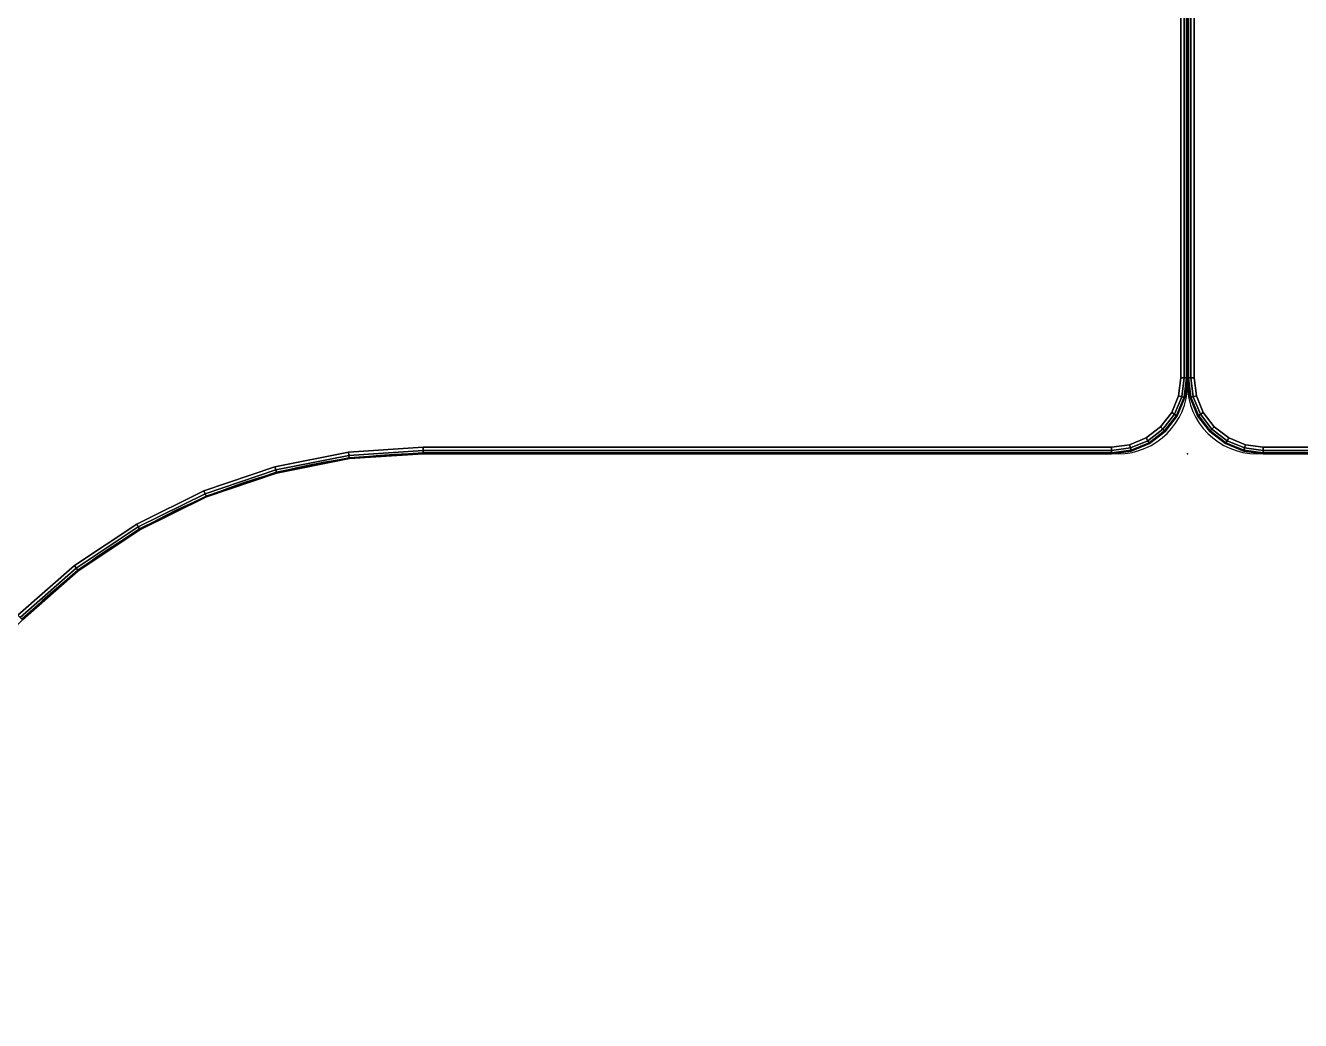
# Model space of a CAD drawing. Extents: x -170 to 1783, y -20 to 1205.
# Drawn here: x 195.68 to 218.67, y 944.19 to 962.13 of the extents above; entities that cross this region are included whole.
import ezdxf

# ---------------------------------------------------------------- set-up
doc = ezdxf.new("R2010")
doc.units = 0
doc.header["$LTSCALE"] = 96
doc.header["$MEASUREMENT"] = 0
for name, color, linetype in [('A-FURN-3-WKSF-TOP', 7, 'Continuous'), ('A-FURN-3-WKSF-TRIM', 7, 'Continuous'), ('A-FURN-P-WKSF', 7, 'Continuous'), ('MAIN_WKSURF', 7, 'Continuous')]:
    doc.layers.add(name, color=color, linetype=linetype)

# ---------------------------------------------------------------- blocks, each defined once
blk = doc.blocks.new('EC-WS-424-T')
at = {"layer": 'A-FURN-3-WKSF-TOP', "color": 60, "linetype": 'Continuous'}
for points, invisible_edges in [([(46.632, -0.118, 29), (46.632, -23.882, 29), (1.368, -23.882, 29), (1.368, -0.118, 29)], 5), ([(1.368, -0.118, 27.75), (1.368, -23.882, 27.75), (46.632, -23.882, 27.75), (46.632, -0.118, 27.75)], 5), ([(46.632, -23.882, 29), (46.632, -0.118, 29), (46.956, -0.161, 29), (46.956, -23.839, 29)], 5), ([(46.632, -23.882, 27.75), (46.956, -23.839, 27.75), (46.956, -0.161, 27.75), (46.632, -0.118, 27.75)], 10), ([(46.956, -23.839, 29), (46.956, -0.161, 29), (47.257, -0.285, 29), (47.257, -23.715, 29)], 5), ([(46.956, -23.839, 27.75), (47.257, -23.715, 27.75), (47.257, -0.285, 27.75), (46.956, -0.161, 27.75)], 10), ([(47.257, -23.715, 29), (47.257, -0.285, 29), (47.516, -0.484, 29), (47.516, -23.516, 29)], 5), ([(47.257, -23.715, 27.75), (47.516, -23.516, 27.75), (47.516, -0.484, 27.75), (47.257, -0.285, 27.75)], 10), ([(47.516, -23.516, 29), (47.516, -0.484, 29), (47.715, -0.743, 29), (47.715, -23.257, 29)], 5), ([(47.516, -23.516, 27.75), (47.715, -23.257, 27.75), (47.715, -0.743, 27.75), (47.516, -0.484, 27.75)], 10), ([(47.715, -23.257, 29), (47.715, -0.743, 29), (47.839, -1.044, 29), (47.839, -22.956, 29)], 5), ([(47.715, -23.257, 27.75), (47.839, -22.956, 27.75), (47.839, -1.044, 27.75), (47.715, -0.743, 27.75)], 10), ([(47.839, -22.956, 29), (47.839, -1.044, 29), (47.882, -1.368, 29), (47.882, -22.632, 29)], 1), ([(47.839, -22.956, 27.75), (47.882, -22.632, 27.75), (47.882, -1.368, 27.75), (47.839, -1.044, 27.75)], 8)]:
    blk.add_3dface(points, dxfattribs=dict(at, invisible_edges=invisible_edges))
at = {"layer": 'A-FURN-3-WKSF-TRIM', "color": 40, "linetype": 'Continuous'}
for points in [[(1.368, 0, 28.882), (1.368, 0, 27.868), (46.632, 0, 27.868), (46.632, 0, 28.882)], [(1.368, -0.016, 28.941), (1.368, 0, 28.882), (46.632, 0, 28.882), (46.632, -0.016, 28.941)], [(1.368, 0, 27.868), (1.368, -0.016, 27.809), (46.632, -0.016, 27.809), (46.632, 0, 27.868)], [(46.632, -0.016, 28.941), (46.632, 0, 28.882), (46.986, -0.047, 28.882), (46.982, -0.062, 28.941)], [(46.632, 0, 28.882), (46.632, 0, 27.868), (46.986, -0.047, 27.868), (46.986, -0.047, 28.882)], [(46.632, 0, 27.868), (46.632, -0.016, 27.809), (46.982, -0.062, 27.809), (46.986, -0.047, 27.868)], [(1.368, -0.059, 28.984), (1.368, -0.016, 28.941), (46.632, -0.016, 28.941), (46.632, -0.059, 28.984)], [(1.368, -0.016, 27.809), (1.368, -0.059, 27.766), (46.632, -0.059, 27.766), (46.632, -0.016, 27.809)], [(1.368, -0.118, 29), (1.368, -0.059, 28.984), (46.632, -0.059, 28.984), (46.632, -0.118, 29)], [(1.368, -0.059, 27.766), (1.368, -0.118, 27.75), (46.632, -0.118, 27.75), (46.632, -0.059, 27.766)], [(46.632, -0.059, 28.984), (46.632, -0.016, 28.941), (46.982, -0.062, 28.941), (46.971, -0.104, 28.984)], [(46.632, -0.016, 27.809), (46.632, -0.059, 27.766), (46.971, -0.104, 27.766), (46.982, -0.062, 27.809)], [(46.632, -0.118, 29), (46.632, -0.059, 28.984), (46.971, -0.104, 28.984), (46.956, -0.161, 29)], [(46.632, -0.059, 27.766), (46.632, -0.118, 27.75), (46.956, -0.161, 27.75), (46.971, -0.104, 27.766)], [(46.956, -0.161, 29), (46.971, -0.104, 28.984), (47.286, -0.234, 28.984), (47.257, -0.285, 29)], [(46.971, -0.104, 27.766), (46.956, -0.161, 27.75), (47.257, -0.285, 27.75), (47.286, -0.234, 27.766)], [(46.971, -0.104, 28.984), (46.982, -0.062, 28.941), (47.308, -0.197, 28.941), (47.286, -0.234, 28.984)], [(46.982, -0.062, 27.809), (46.971, -0.104, 27.766), (47.286, -0.234, 27.766), (47.308, -0.197, 27.809)], [(46.982, -0.062, 28.941), (46.986, -0.047, 28.882), (47.316, -0.183, 28.882), (47.308, -0.197, 28.941)], [(46.986, -0.047, 27.868), (46.982, -0.062, 27.809), (47.308, -0.197, 27.809), (47.316, -0.183, 27.868)], [(46.986, -0.047, 28.882), (46.986, -0.047, 27.868), (47.316, -0.183, 27.868), (47.316, -0.183, 28.882)], [(47.286, -0.234, 28.984), (47.308, -0.197, 28.941), (47.588, -0.412, 28.941), (47.558, -0.442, 28.984)], [(47.308, -0.197, 27.809), (47.286, -0.234, 27.766), (47.558, -0.442, 27.766), (47.588, -0.412, 27.809)], [(47.308, -0.197, 28.941), (47.316, -0.183, 28.882), (47.599, -0.401, 28.882), (47.588, -0.412, 28.941)], [(47.316, -0.183, 27.868), (47.308, -0.197, 27.809), (47.588, -0.412, 27.809), (47.599, -0.401, 27.868)], [(47.316, -0.183, 28.882), (47.316, -0.183, 27.868), (47.599, -0.401, 27.868), (47.599, -0.401, 28.882)], [(47.257, -0.285, 29), (47.286, -0.234, 28.984), (47.558, -0.442, 28.984), (47.516, -0.484, 29)], [(47.286, -0.234, 27.766), (47.257, -0.285, 27.75), (47.516, -0.484, 27.75), (47.558, -0.442, 27.766)], [(47.516, -0.484, 29), (47.558, -0.442, 28.984), (47.766, -0.714, 28.984), (47.715, -0.743, 29)], [(47.558, -0.442, 27.766), (47.516, -0.484, 27.75), (47.715, -0.743, 27.75), (47.766, -0.714, 27.766)], [(47.558, -0.442, 28.984), (47.588, -0.412, 28.941), (47.803, -0.692, 28.941), (47.766, -0.714, 28.984)], [(47.588, -0.412, 27.809), (47.558, -0.442, 27.766), (47.766, -0.714, 27.766), (47.803, -0.692, 27.809)], [(47.588, -0.412, 28.941), (47.599, -0.401, 28.882), (47.817, -0.684, 28.882), (47.803, -0.692, 28.941)], [(47.599, -0.401, 27.868), (47.588, -0.412, 27.809), (47.803, -0.692, 27.809), (47.817, -0.684, 27.868)], [(47.599, -0.401, 28.882), (47.599, -0.401, 27.868), (47.817, -0.684, 27.868), (47.817, -0.684, 28.882)], [(47.803, -0.692, 28.941), (47.817, -0.684, 28.882), (47.953, -1.014, 28.882), (47.938, -1.018, 28.941)], [(47.817, -0.684, 27.868), (47.803, -0.692, 27.809), (47.938, -1.018, 27.809), (47.953, -1.014, 27.868)], [(47.817, -0.684, 28.882), (47.817, -0.684, 27.868), (47.953, -1.014, 27.868), (47.953, -1.014, 28.882)], [(47.715, -0.743, 29), (47.766, -0.714, 28.984), (47.896, -1.029, 28.984), (47.839, -1.044, 29)], [(47.766, -0.714, 27.766), (47.715, -0.743, 27.75), (47.839, -1.044, 27.75), (47.896, -1.029, 27.766)], [(47.766, -0.714, 28.984), (47.803, -0.692, 28.941), (47.938, -1.018, 28.941), (47.896, -1.029, 28.984)], [(47.803, -0.692, 27.809), (47.766, -0.714, 27.766), (47.896, -1.029, 27.766), (47.938, -1.018, 27.809)], [(47.839, -1.044, 29), (47.896, -1.029, 28.984), (47.941, -1.368, 28.984), (47.882, -1.368, 29)], [(47.896, -1.029, 27.766), (47.839, -1.044, 27.75), (47.882, -1.368, 27.75), (47.941, -1.368, 27.766)], [(47.896, -1.029, 28.984), (47.938, -1.018, 28.941), (47.984, -1.368, 28.941), (47.941, -1.368, 28.984)], [(47.938, -1.018, 27.809), (47.896, -1.029, 27.766), (47.941, -1.368, 27.766), (47.984, -1.368, 27.809)], [(47.938, -1.018, 28.941), (47.953, -1.014, 28.882), (48, -1.368, 28.882), (47.984, -1.368, 28.941)], [(47.953, -1.014, 27.868), (47.938, -1.018, 27.809), (47.984, -1.368, 27.809), (48, -1.368, 27.868)], [(47.953, -1.014, 28.882), (47.953, -1.014, 27.868), (48, -1.368, 27.868), (48, -1.368, 28.882)], [(47.882, -1.368, 29), (47.941, -1.368, 28.984), (47.941, -22.632, 28.984), (47.882, -22.632, 29)], [(47.941, -1.368, 27.766), (47.882, -1.368, 27.75), (47.882, -22.632, 27.75), (47.941, -22.632, 27.766)], [(47.941, -1.368, 28.984), (47.984, -1.368, 28.941), (47.984, -22.632, 28.941), (47.941, -22.632, 28.984)], [(47.984, -1.368, 27.809), (47.941, -1.368, 27.766), (47.941, -22.632, 27.766), (47.984, -22.632, 27.809)], [(47.984, -1.368, 28.941), (48, -1.368, 28.882), (48, -22.632, 28.882), (47.984, -22.632, 28.941)], [(48, -1.368, 27.868), (47.984, -1.368, 27.809), (47.984, -22.632, 27.809), (48, -22.632, 27.868)], [(48, -1.368, 28.882), (48, -1.368, 27.868), (48, -22.632, 27.868), (48, -22.632, 28.882)]]:
    blk.add_3dface(points, dxfattribs=at)
at = {"layer": 'A-FURN-P-WKSF', "color": 7, "linetype": 'Continuous'}
for p, q in [((1.25, 0), (46.75, 0)), ((48, -22.75), (48, -1.25))]:
    blk.add_line(p, q, dxfattribs=at)
blk.add_arc((46.75, -1.25), 1.25, 0, 90, dxfattribs=at)
at = {"layer": 'MAIN_WKSURF', "color": 7, "linetype": 'Continuous'}
blk.add_point((48, 0), dxfattribs=at)
blk.add_point((48, 0), dxfattribs=at)
blk = doc.blocks.new('EC-WYC-64-2424-T')
at = {"layer": 'A-FURN-3-WKSF-TOP', "color": 60, "linetype": 'Continuous'}
for points, invisible_edges in [([(1.368, -0.118, 29), (19.933, -0.118, 29), (20.177, -0.142, 29), (34.22, -23.882, 29)], 12), ([(1.368, -0.118, 29), (34.22, -23.882, 29), (32.871, -23.97, 29), (31.544, -24.234, 29)], 9), ([(29.051, -25.267, 29), (1.368, -0.118, 29), (31.544, -24.234, 29), (30.264, -24.669, 29)], 3), ([(1.368, -0.118, 29), (29.051, -25.267, 29), (27.927, -26.018, 29), (26.91, -26.91, 29)], 9), ([(1.368, -0.118, 27.75), (26.91, -26.91, 27.75), (27.927, -26.018, 27.75), (29.051, -25.267, 27.75)], 9), ([(29.051, -25.267, 27.75), (30.264, -24.669, 27.75), (31.544, -24.234, 27.75), (1.368, -0.118, 27.75)], 12), ([(1.368, -0.118, 27.75), (31.544, -24.234, 27.75), (32.871, -23.97, 27.75), (34.22, -23.882, 27.75)], 9), ([(1.368, -0.118, 27.75), (34.22, -23.882, 27.75), (20.177, -0.142, 27.75), (19.933, -0.118, 27.75)], 3), ([(20.628, -0.329, 29), (34.22, -23.882, 29), (20.177, -0.142, 29), (20.412, -0.213, 29)], 3), ([(20.628, -0.329, 27.75), (20.412, -0.213, 27.75), (20.177, -0.142, 27.75), (34.22, -23.882, 27.75)], 12), ([(27.588, -0.213, 29), (34.22, -23.882, 29), (27.183, -0.484, 29), (27.372, -0.329, 29)], 3), ([(27.588, -0.213, 27.75), (27.372, -0.329, 27.75), (27.183, -0.484, 27.75), (34.22, -23.882, 27.75)], 12), ([(34.22, -23.882, 29), (27.588, -0.213, 29), (27.823, -0.142, 29), (28.067, -0.118, 29)], 9), ([(34.22, -23.882, 27.75), (28.067, -0.118, 27.75), (27.823, -0.142, 27.75), (27.588, -0.213, 27.75)], 9), ([(28.067, -0.118, 29), (46.632, -0.118, 29), (46.632, -23.882, 29), (34.22, -23.882, 29)], 10), ([(28.067, -0.118, 27.75), (34.22, -23.882, 27.75), (46.632, -23.882, 27.75), (46.632, -0.118, 27.75)], 5), ([(46.632, -23.882, 29), (46.632, -0.118, 29), (46.956, -0.161, 29), (46.956, -23.839, 29)], 5), ([(46.632, -23.882, 27.75), (46.956, -23.839, 27.75), (46.956, -0.161, 27.75), (46.632, -0.118, 27.75)], 10), ([(47.257, -0.285, 29), (47.257, -23.715, 29), (46.956, -23.839, 29), (46.956, -0.161, 29)], 5), ([(47.257, -0.285, 27.75), (46.956, -0.161, 27.75), (46.956, -23.839, 27.75), (47.257, -23.715, 27.75)], 10), ([(34.22, -23.882, 29), (20.628, -0.329, 29), (20.817, -0.484, 29), (21.377, -1.044, 29)], 9), ([(34.22, -23.882, 27.75), (21.377, -1.044, 27.75), (20.817, -0.484, 27.75), (20.628, -0.329, 27.75)], 9), ([(47.257, -23.715, 29), (47.257, -0.285, 29), (47.516, -0.484, 29), (47.516, -23.516, 29)], 5), ([(47.257, -23.715, 27.75), (47.516, -23.516, 27.75), (47.516, -0.484, 27.75), (47.257, -0.285, 27.75)], 10), ([(34.22, -23.882, 29), (26.378, -1.245, 29), (26.623, -1.044, 29), (27.183, -0.484, 29)], 9), ([(34.22, -23.882, 27.75), (27.183, -0.484, 27.75), (26.623, -1.044, 27.75), (26.378, -1.245, 27.75)], 9), ([(47.715, -0.743, 29), (47.715, -23.257, 29), (47.516, -23.516, 29), (47.516, -0.484, 29)], 5), ([(47.715, -0.743, 27.75), (47.516, -0.484, 27.75), (47.516, -23.516, 27.75), (47.715, -23.257, 27.75)], 10), ([(47.715, -23.257, 29), (47.715, -0.743, 29), (47.839, -1.044, 29), (47.839, -22.956, 29)], 5), ([(47.715, -23.257, 27.75), (47.839, -22.956, 27.75), (47.839, -1.044, 27.75), (47.715, -0.743, 27.75)], 10), ([(21.902, -1.395, 29), (34.22, -23.882, 29), (21.377, -1.044, 29), (21.622, -1.245, 29)], 3), ([(21.902, -1.395, 27.75), (21.622, -1.245, 27.75), (21.377, -1.044, 27.75), (34.22, -23.882, 27.75)], 12), ([(47.882, -1.368, 29), (47.882, -22.632, 29), (47.839, -22.956, 29), (47.839, -1.044, 29)], 4), ([(47.882, -1.368, 27.75), (47.839, -1.044, 27.75), (47.839, -22.956, 27.75), (47.882, -22.632, 27.75)], 2), ([(26.378, -1.245, 29), (34.22, -23.882, 29), (25.794, -1.487, 29), (26.098, -1.395, 29)], 3), ([(26.378, -1.245, 27.75), (26.098, -1.395, 27.75), (25.794, -1.487, 27.75), (34.22, -23.882, 27.75)], 12), ([(34.22, -23.882, 29), (21.902, -1.395, 29), (22.206, -1.487, 29), (22.521, -1.518, 29)], 9), ([(34.22, -23.882, 27.75), (22.521, -1.518, 27.75), (22.206, -1.487, 27.75), (21.902, -1.395, 27.75)], 9), ([(22.521, -1.518, 29), (25.479, -1.518, 29), (25.794, -1.487, 29), (34.22, -23.882, 29)], 12), ([(22.521, -1.518, 27.75), (34.22, -23.882, 27.75), (25.794, -1.487, 27.75), (25.479, -1.518, 27.75)], 3)]:
    blk.add_3dface(points, dxfattribs=dict(at, invisible_edges=invisible_edges))
at = {"layer": 'A-FURN-3-WKSF-TRIM', "color": 40, "linetype": 'Continuous'}
for points in [[(47.941, -1.368, 27.766), (47.882, -1.368, 27.75), (47.882, -22.632, 27.75), (47.941, -22.632, 27.766)], [(47.882, -1.368, 29), (47.941, -1.368, 28.984), (47.941, -22.632, 28.984), (47.882, -22.632, 29)], [(47.984, -1.368, 27.809), (47.941, -1.368, 27.766), (47.941, -22.632, 27.766), (47.984, -22.632, 27.809)], [(47.941, -1.368, 28.984), (47.984, -1.368, 28.941), (47.984, -22.632, 28.941), (47.941, -22.632, 28.984)], [(48, -1.368, 27.868), (47.984, -1.368, 27.809), (47.984, -22.632, 27.809), (48, -22.632, 27.868)], [(47.984, -1.368, 28.941), (48, -1.368, 28.882), (48, -22.632, 28.882), (47.984, -22.632, 28.941)], [(48, -1.368, 28.882), (48, -1.368, 27.868), (48, -22.632, 27.868), (48, -22.632, 28.882)], [(47.882, -22.632, 29), (47.941, -22.632, 28.984), (47.896, -22.971, 28.984), (47.839, -22.956, 29)], [(47.941, -22.632, 27.766), (47.882, -22.632, 27.75), (47.839, -22.956, 27.75), (47.896, -22.971, 27.766)], [(47.941, -22.632, 28.984), (47.984, -22.632, 28.941), (47.938, -22.982, 28.941), (47.896, -22.971, 28.984)], [(47.984, -22.632, 27.809), (47.941, -22.632, 27.766), (47.896, -22.971, 27.766), (47.938, -22.982, 27.809)], [(47.984, -22.632, 28.941), (48, -22.632, 28.882), (47.953, -22.986, 28.882), (47.938, -22.982, 28.941)], [(48, -22.632, 27.868), (47.984, -22.632, 27.809), (47.938, -22.982, 27.809), (47.953, -22.986, 27.868)], [(48, -22.632, 28.882), (48, -22.632, 27.868), (47.953, -22.986, 27.868), (47.953, -22.986, 28.882)], [(47.839, -22.956, 29), (47.896, -22.971, 28.984), (47.766, -23.287, 28.984), (47.715, -23.257, 29)], [(47.896, -22.971, 27.766), (47.839, -22.956, 27.75), (47.715, -23.257, 27.75), (47.766, -23.287, 27.766)], [(47.896, -22.971, 28.984), (47.938, -22.982, 28.941), (47.803, -23.308, 28.941), (47.766, -23.287, 28.984)], [(47.938, -22.982, 27.809), (47.896, -22.971, 27.766), (47.766, -23.287, 27.766), (47.803, -23.308, 27.809)], [(47.938, -22.982, 28.941), (47.953, -22.986, 28.882), (47.817, -23.316, 28.882), (47.803, -23.308, 28.941)], [(47.953, -22.986, 27.868), (47.938, -22.982, 27.809), (47.803, -23.308, 27.809), (47.817, -23.316, 27.868)], [(47.953, -22.986, 28.882), (47.953, -22.986, 27.868), (47.817, -23.316, 27.868), (47.817, -23.316, 28.882)], [(47.715, -23.257, 29), (47.766, -23.287, 28.984), (47.558, -23.558, 28.984), (47.516, -23.516, 29)], [(47.766, -23.287, 27.766), (47.715, -23.257, 27.75), (47.516, -23.516, 27.75), (47.558, -23.558, 27.766)], [(47.766, -23.287, 28.984), (47.803, -23.308, 28.941), (47.588, -23.588, 28.941), (47.558, -23.558, 28.984)], [(47.803, -23.308, 27.809), (47.766, -23.287, 27.766), (47.558, -23.558, 27.766), (47.588, -23.588, 27.809)], [(47.803, -23.308, 28.941), (47.817, -23.316, 28.882), (47.599, -23.599, 28.882), (47.588, -23.588, 28.941)], [(47.817, -23.316, 27.868), (47.803, -23.308, 27.809), (47.588, -23.588, 27.809), (47.599, -23.599, 27.868)], [(47.817, -23.316, 28.882), (47.817, -23.316, 27.868), (47.599, -23.599, 27.868), (47.599, -23.599, 28.882)], [(47.516, -23.516, 29), (47.558, -23.558, 28.984), (47.286, -23.766, 28.984), (47.257, -23.715, 29)], [(47.558, -23.558, 27.766), (47.516, -23.516, 27.75), (47.257, -23.715, 27.75), (47.286, -23.766, 27.766)], [(47.558, -23.558, 28.984), (47.588, -23.588, 28.941), (47.308, -23.803, 28.941), (47.286, -23.766, 28.984)], [(47.588, -23.588, 27.809), (47.558, -23.558, 27.766), (47.286, -23.766, 27.766), (47.308, -23.803, 27.809)], [(47.588, -23.588, 28.941), (47.599, -23.599, 28.882), (47.316, -23.817, 28.882), (47.308, -23.803, 28.941)], [(47.599, -23.599, 27.868), (47.588, -23.588, 27.809), (47.308, -23.803, 27.809), (47.316, -23.817, 27.868)], [(47.599, -23.599, 28.882), (47.599, -23.599, 27.868), (47.316, -23.817, 27.868), (47.316, -23.817, 28.882)], [(34.22, -23.882, 29), (34.22, -23.941, 28.984), (32.878, -24.029, 28.984), (32.871, -23.97, 29)], [(34.22, -23.941, 27.766), (34.22, -23.882, 27.75), (32.871, -23.97, 27.75), (32.878, -24.029, 27.766)], [(46.632, -23.941, 27.766), (46.632, -23.882, 27.75), (34.22, -23.882, 27.75), (34.22, -23.941, 27.766)], [(46.632, -23.882, 29), (46.632, -23.941, 28.984), (34.22, -23.941, 28.984), (34.22, -23.882, 29)], [(46.956, -23.839, 29), (46.971, -23.896, 28.984), (46.632, -23.941, 28.984), (46.632, -23.882, 29)], [(46.971, -23.896, 27.766), (46.956, -23.839, 27.75), (46.632, -23.882, 27.75), (46.632, -23.941, 27.766)], [(46.971, -23.896, 28.984), (46.982, -23.938, 28.941), (46.632, -23.984, 28.941), (46.632, -23.941, 28.984)], [(46.982, -23.938, 27.809), (46.971, -23.896, 27.766), (46.632, -23.941, 27.766), (46.632, -23.984, 27.809)], [(47.257, -23.715, 29), (47.286, -23.766, 28.984), (46.971, -23.896, 28.984), (46.956, -23.839, 29)], [(47.286, -23.766, 27.766), (47.257, -23.715, 27.75), (46.956, -23.839, 27.75), (46.971, -23.896, 27.766)], [(47.286, -23.766, 28.984), (47.308, -23.803, 28.941), (46.982, -23.938, 28.941), (46.971, -23.896, 28.984)], [(47.308, -23.803, 27.809), (47.286, -23.766, 27.766), (46.971, -23.896, 27.766), (46.982, -23.938, 27.809)], [(47.308, -23.803, 28.941), (47.316, -23.817, 28.882), (46.986, -23.953, 28.882), (46.982, -23.938, 28.941)], [(47.316, -23.817, 27.868), (47.308, -23.803, 27.809), (46.982, -23.938, 27.809), (46.986, -23.953, 27.868)], [(47.316, -23.817, 28.882), (47.316, -23.817, 27.868), (46.986, -23.953, 27.868), (46.986, -23.953, 28.882)], [(32.871, -23.97, 29), (32.878, -24.029, 28.984), (31.56, -24.291, 28.984), (31.544, -24.234, 29)], [(32.878, -24.029, 27.766), (32.871, -23.97, 27.75), (31.544, -24.234, 27.75), (31.56, -24.291, 27.766)], [(32.878, -24.029, 28.984), (32.884, -24.072, 28.941), (31.571, -24.333, 28.941), (31.56, -24.291, 28.984)], [(32.884, -24.072, 27.809), (32.878, -24.029, 27.766), (31.56, -24.291, 27.766), (31.571, -24.333, 27.809)], [(32.884, -24.072, 28.941), (32.886, -24.087, 28.882), (31.575, -24.348, 28.882), (31.571, -24.333, 28.941)], [(32.886, -24.087, 27.868), (32.884, -24.072, 27.809), (31.571, -24.333, 27.809), (31.575, -24.348, 27.868)], [(34.22, -23.941, 28.984), (34.22, -23.984, 28.941), (32.884, -24.072, 28.941), (32.878, -24.029, 28.984)], [(34.22, -23.984, 27.809), (34.22, -23.941, 27.766), (32.878, -24.029, 27.766), (32.884, -24.072, 27.809)], [(34.22, -23.984, 28.941), (34.22, -24, 28.882), (32.886, -24.087, 28.882), (32.884, -24.072, 28.941)], [(34.22, -24, 27.868), (34.22, -23.984, 27.809), (32.884, -24.072, 27.809), (32.886, -24.087, 27.868)], [(46.632, -23.984, 27.809), (46.632, -23.941, 27.766), (34.22, -23.941, 27.766), (34.22, -23.984, 27.809)], [(46.632, -23.941, 28.984), (46.632, -23.984, 28.941), (34.22, -23.984, 28.941), (34.22, -23.941, 28.984)], [(46.632, -24, 27.868), (46.632, -23.984, 27.809), (34.22, -23.984, 27.809), (34.22, -24, 27.868)], [(46.632, -23.984, 28.941), (46.632, -24, 28.882), (34.22, -24, 28.882), (34.22, -23.984, 28.941)], [(46.982, -23.938, 28.941), (46.986, -23.953, 28.882), (46.632, -24, 28.882), (46.632, -23.984, 28.941)], [(46.986, -23.953, 27.868), (46.982, -23.938, 27.809), (46.632, -23.984, 27.809), (46.632, -24, 27.868)], [(46.986, -23.953, 28.882), (46.986, -23.953, 27.868), (46.632, -24, 27.868), (46.632, -24, 28.882)], [(31.544, -24.234, 29), (31.56, -24.291, 28.984), (30.286, -24.723, 28.984), (30.264, -24.669, 29)], [(31.56, -24.291, 27.766), (31.544, -24.234, 27.75), (30.264, -24.669, 27.75), (30.286, -24.723, 27.766)], [(31.56, -24.291, 28.984), (31.571, -24.333, 28.941), (30.303, -24.763, 28.941), (30.286, -24.723, 28.984)], [(31.571, -24.333, 27.809), (31.56, -24.291, 27.766), (30.286, -24.723, 27.766), (30.303, -24.763, 27.809)], [(31.571, -24.333, 28.941), (31.575, -24.348, 28.882), (30.309, -24.778, 28.882), (30.303, -24.763, 28.941)], [(31.575, -24.348, 27.868), (31.571, -24.333, 27.809), (30.303, -24.763, 27.809), (30.309, -24.778, 27.868)], [(30.264, -24.669, 29), (30.286, -24.723, 28.984), (29.08, -25.318, 28.984), (29.051, -25.267, 29)], [(30.286, -24.723, 27.766), (30.264, -24.669, 27.75), (29.051, -25.267, 27.75), (29.08, -25.318, 27.766)], [(30.286, -24.723, 28.984), (30.303, -24.763, 28.941), (29.102, -25.356, 28.941), (29.08, -25.318, 28.984)], [(30.303, -24.763, 27.809), (30.286, -24.723, 27.766), (29.08, -25.318, 27.766), (29.102, -25.356, 27.809)], [(30.303, -24.763, 28.941), (30.309, -24.778, 28.882), (29.11, -25.369, 28.882), (29.102, -25.356, 28.941)], [(30.309, -24.778, 27.868), (30.303, -24.763, 27.809), (29.102, -25.356, 27.809), (29.11, -25.369, 27.868)], [(29.051, -25.267, 29), (29.08, -25.318, 28.984), (27.963, -26.065, 28.984), (27.927, -26.018, 29)], [(29.08, -25.318, 27.766), (29.051, -25.267, 27.75), (27.927, -26.018, 27.75), (27.963, -26.065, 27.766)], [(29.08, -25.318, 28.984), (29.102, -25.356, 28.941), (27.989, -26.099, 28.941), (27.963, -26.065, 28.984)], [(29.102, -25.356, 27.809), (29.08, -25.318, 27.766), (27.963, -26.065, 27.766), (27.989, -26.099, 27.809)], [(29.102, -25.356, 28.941), (29.11, -25.369, 28.882), (27.998, -26.112, 28.882), (27.989, -26.099, 28.941)], [(29.11, -25.369, 27.868), (29.102, -25.356, 27.809), (27.989, -26.099, 27.809), (27.998, -26.112, 27.868)], [(27.927, -26.018, 29), (27.963, -26.065, 28.984), (26.952, -26.952, 28.984), (26.91, -26.91, 29)], [(27.963, -26.065, 27.766), (27.927, -26.018, 27.75), (26.91, -26.91, 27.75), (26.952, -26.952, 27.766)], [(27.963, -26.065, 28.984), (27.989, -26.099, 28.941), (26.982, -26.982, 28.941), (26.952, -26.952, 28.984)], [(27.989, -26.099, 27.809), (27.963, -26.065, 27.766), (26.952, -26.952, 27.766), (26.982, -26.982, 27.809)], [(27.989, -26.099, 28.941), (27.998, -26.112, 28.882), (26.993, -26.993, 28.882), (26.982, -26.982, 28.941)], [(27.998, -26.112, 27.868), (27.989, -26.099, 27.809), (26.982, -26.982, 27.809), (26.993, -26.993, 27.868)]]:
    blk.add_3dface(points, dxfattribs=at)
for points, invisible_edges in [([(31.575, -24.348, 28.882), (32.886, -24.087, 28.882), (32.886, -24.087, 27.868), (31.575, -24.348, 27.868)], 10), ([(32.886, -24.087, 28.882), (34.22, -24, 28.882), (34.22, -24, 27.868), (32.886, -24.087, 27.868)], 10), ([(46.632, -24, 28.882), (46.632, -24, 27.868), (34.22, -24, 27.868), (34.22, -24, 28.882)], 4), ([(30.309, -24.778, 28.882), (31.575, -24.348, 28.882), (31.575, -24.348, 27.868), (30.309, -24.778, 27.868)], 10), ([(29.11, -25.369, 28.882), (30.309, -24.778, 28.882), (30.309, -24.778, 27.868), (29.11, -25.369, 27.868)], 10), ([(27.998, -26.112, 28.882), (29.11, -25.369, 28.882), (29.11, -25.369, 27.868), (27.998, -26.112, 27.868)], 10), ([(26.993, -26.993, 28.882), (27.998, -26.112, 28.882), (27.998, -26.112, 27.868), (26.993, -26.993, 27.868)], 10)]:
    blk.add_3dface(points, dxfattribs=dict(at, invisible_edges=invisible_edges))
at = {"layer": 'A-FURN-P-WKSF', "color": 7, "linetype": 'Continuous'}
for p, q in [((48, -22.75), (48, -1.25)), ((46.75, -24), (34.22, -24))]:
    blk.add_line(p, q, dxfattribs=at)
for centre, radius, start, end in [((46.75, -22.75), 1.25, 270, 360), ((34.22, -34.22), 10.22, 90, 180)]:
    blk.add_arc(centre, radius, start, end, dxfattribs=at)
at = {"layer": 'MAIN_WKSURF', "color": 7, "linetype": 'Continuous'}
blk.add_point((48, -24), dxfattribs=at)
blk.add_point((48, -24), dxfattribs=at)

msp = doc.modelspace()

# ---------------------------------------------------------------- block references
at = {"layer": 'MAIN_WKSURF', "color": 47, "linetype": 'Continuous'}
msp.add_blockref('EC-WYC-64-2424-T', (168.63112, 978.41082), dxfattribs=at)
at = {"layer": 'MAIN_WKSURF', "color": 47, "linetype": 'Continuous', "rotation": 180}
msp.add_blockref('EC-WS-424-T', (264.63112, 954.41082), dxfattribs=at)

doc.saveas('drawing.dxf')
